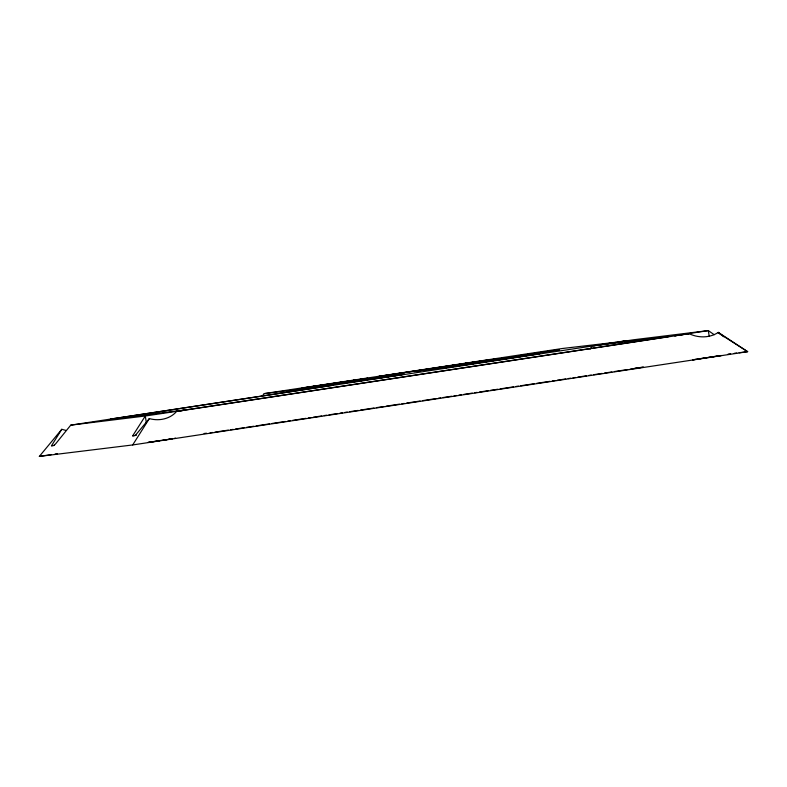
<?xml version="1.0" encoding="UTF-8"?>
<svg xmlns="http://www.w3.org/2000/svg" width="787" height="787" viewBox="0 0 787 787"><rect width="100%" height="100%" fill="white"/><g stroke="black" fill="none" stroke-linecap="round" stroke-linejoin="round"><path stroke-width="1.18" d="M132.688 435.811L145.31 415.998L185.437 410.027L176.613 411.424C170.14 419.068 158.758 421.35 149.353 418.566L135.246 435.506L132.688 435.811L136.397 435.221M261.923 396.392L264.225 393.618L333.304 385.138L70.751 425.137L55.867 443.543L54.028 445.472L51.48 445.776L61.789 429.299L66.108 430.459M61.789 429.299L39.35 456.401L132.688 444.95L149.353 418.566M590.093 349.113L592.031 346.044L668.694 336.639L187.05 409.693L110.387 419.097L592.031 346.044M627.573 340.889L562.449 348.493L264.225 393.618M714.212 334.721L708.33 330.599L674.646 335.793L689.097 333.688C698.315 338.095 709.687 338.154 718.334 332.38L747.65 351.671L132.688 444.95M51.48 445.776L54.47 445.304M174.517 438.457L175.54 438.28L174.586 438.408M151.193 441.93L147.995 442.432L151.537 441.95M172.619 438.762L163.037 440.228M152.57 441.714L166.854 439.549M620.52 341.558L627.131 340.555L628.016 341.214M176.613 411.424L689.097 333.688M39.35 456.401L51.45 454.571M55.08 454.02L57.51 453.646M707.779 357.495L711.478 356.944M214.949 432.142L228.299 430.115M230.729 429.751L233.149 429.377M235.579 429.013L244.078 427.725M246.508 427.351L253.788 426.249M256.218 425.885L269.567 423.859M271.997 423.485L285.347 421.458M287.776 421.094L290.206 420.73M292.636 420.356L305.986 418.33M308.415 417.966L310.835 417.592M313.265 417.228L321.765 415.939M324.195 415.566L326.625 415.202M329.045 414.838L337.544 413.549M339.974 413.175L342.404 412.811M344.824 412.437L347.254 412.073M349.684 411.699L358.183 410.411M360.613 410.047L373.963 408.02M376.393 407.656L383.672 406.545M386.102 406.181L399.452 404.154M401.882 403.79L404.311 403.416M406.731 403.052L420.091 401.026M422.511 400.652L435.87 398.635M438.3 398.261L440.72 397.897M443.15 397.524L451.649 396.235M454.079 395.871L456.499 395.497M458.929 395.133L461.359 394.769M463.789 394.395L472.289 393.107M474.709 392.743L477.138 392.369M479.568 392.005L488.068 390.716M490.488 390.342L497.778 389.24M500.207 388.876L513.557 386.85M515.987 386.476L518.407 386.112M520.837 385.738L534.196 383.722M536.616 383.348L549.975 381.321M552.395 380.957L554.825 380.583M557.255 380.219L565.755 378.931M568.175 378.567L570.605 378.193M573.034 377.829L575.464 377.455M577.894 377.091L586.384 375.802M588.814 375.429L591.244 375.065M593.673 374.691L602.163 373.402M604.593 373.038L611.883 371.936M614.303 371.562L627.662 369.536M630.082 369.172L643.441 367.145L639.811 367.588M706.844 357.642L692.59 359.846L696.22 359.334M615.68 342.483L593.467 345.749L633.761 339.748L708.33 330.599L709.215 336.413M712.383 356.806L716.76 356.157M159.289 440.789L152.422 441.822M167.926 439.392L171.851 438.812M697.164 359.187L721.335 355.498L717.705 356.009M486.927 360.151L378.714 376.442L495.584 359.088L437.149 367.765L441.477 367.234M465.274 363.309L467.439 363.043M469.613 362.777L476.105 361.981M478.27 361.715L480.434 361.449M483.69 361.056L485.854 360.79M504.26 358.528L447.99 366.939L452.318 366.408M506.425 358.262L508.589 357.996M516.174 357.072L520.502 356.541L464.232 364.942L468.56 364.411M522.666 356.275L524.831 356.009M491.275 360.623L486.946 361.154L523.739 355.635L428.512 369.831L473.971 363.25L469.632 363.781M443.642 366.968L445.816 366.703M438.241 368.139L440.405 367.873M443.661 367.47L445.826 367.204M454.483 366.142L456.657 365.876M459.903 365.473L462.067 365.207M402.521 373.018L404.685 372.753M396.048 374.819L399.304 374.415L335.459 384.007L338.705 383.613M353.825 380.249L354.907 380.111M357.072 379.846L358.154 379.718M387.391 376.127L388.473 375.999M344.086 381.695L345.168 381.557M349.497 381.026L350.579 380.898M352.753 380.633L354.917 380.367M355.999 380.229L359.246 379.836L309.468 387.194M366.831 378.901L353.835 380.751L357.091 380.347M384.154 376.776L386.319 376.511L340.869 383.348L343.034 383.082M388.483 376.245L392.811 375.714L345.198 382.816L349.536 382.285M396.068 375.32L398.232 375.055M344.096 381.941L345.178 381.813M346.26 381.675L347.342 381.547M348.425 381.41L349.507 381.282M350.589 381.144L351.671 381.016L319.217 386.004L375.488 377.839L327.874 384.941M358.174 380.219L359.256 380.082M361.42 379.816L362.502 379.688M363.584 379.55L365.748 379.285M366.831 379.157L367.913 379.019M374.415 378.222L375.497 378.094M376.579 377.957L377.662 377.829M378.744 377.691L379.826 377.563M380.908 377.426L383.072 377.16M384.154 377.032L385.246 376.894M387.411 376.629L388.493 376.501M389.575 376.363L390.657 376.235M391.739 376.097L392.821 375.97M393.903 375.832L394.985 375.704M338.685 382.856L339.768 382.728M345.178 382.059L348.434 381.665M357.091 380.603L359.256 380.337M364.676 379.668L365.758 379.541M366.84 379.403L367.923 379.275M372.251 378.744L374.415 378.478M382 377.544L383.082 377.416M332.193 383.908L334.357 383.643M335.439 383.505L336.521 383.377M337.613 383.239L339.777 382.974M348.434 381.911L350.599 381.646M356.019 380.987L357.101 380.849M358.183 380.721L359.265 380.583M377.671 378.331L375.507 378.596L402.56 374.523L352.783 381.882L365.768 380.042L364.686 380.17M313.797 386.417L314.879 386.279M318.125 385.886L319.207 385.748M321.371 385.482L322.454 385.355M326.782 384.823L327.874 384.686M328.956 384.558L332.203 384.154M333.285 384.026L334.367 383.889M335.449 383.761L336.531 383.623M337.613 383.495L339.777 383.23M340.86 383.092L341.942 382.964M344.116 382.698L345.198 382.561M348.444 382.167L349.526 382.029M350.608 381.902L351.691 381.764M352.773 381.636L353.855 381.498M354.937 381.37L358.193 380.967M323.546 385.473L325.71 385.207M70.751 425.137L145.31 415.998L146.362 422.973M728.142 354.071L730.582 353.766M734.241 353.324L736.681 353.019M739.111 352.724L747.65 351.671L717.951 332.675M634.971 368.188L637.391 367.893M204.049 433.509L206.469 433.214M210.099 432.771L212.52 432.476M718.334 332.38L723.725 336.718M310.54 386.81L301.883 388.129L367.893 378.272L310.54 386.81M431.748 368.936L414.434 371.553L507.497 357.632L431.748 368.936M555.101 350.284L520.482 355.537L559.439 349.753L555.101 350.284M511.845 357.603L444.753 367.834L539.98 353.648L511.845 357.603"/></g></svg>
